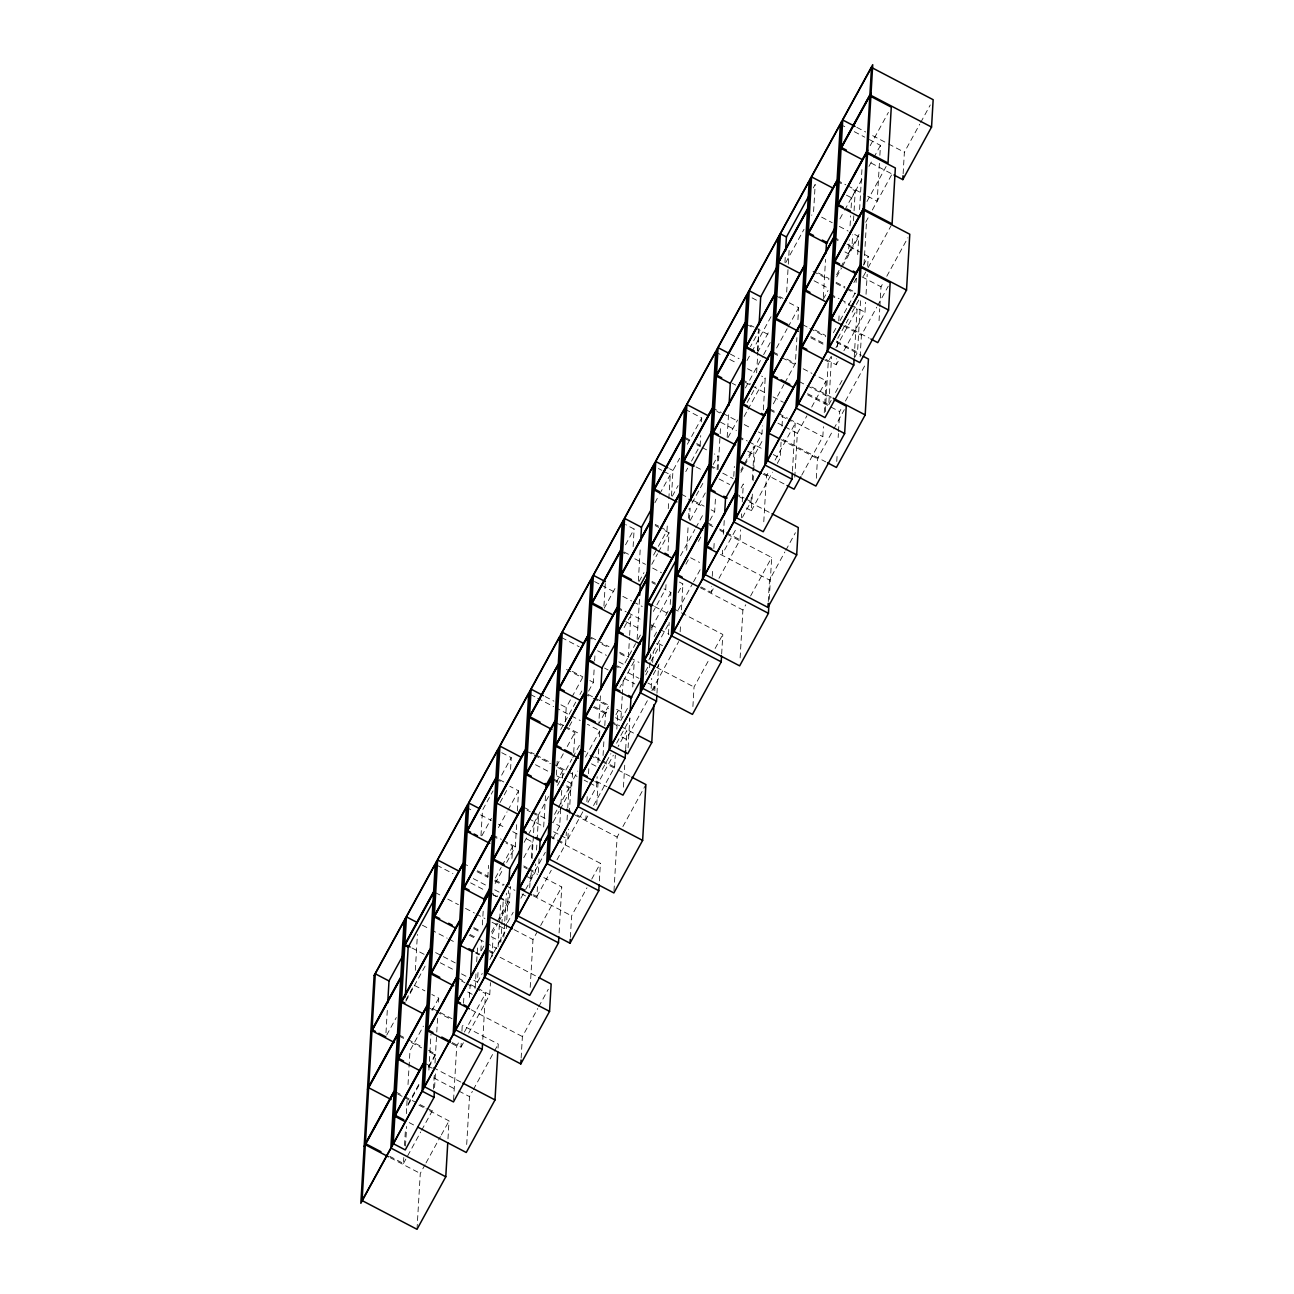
<?xml version="1.0" encoding="UTF-8"?>
<svg xmlns="http://www.w3.org/2000/svg" width="1294" height="1294" viewBox="0 0 1294 1294"><rect width="100%" height="100%" fill="white"/><g stroke="black" fill="none" stroke-linecap="round" stroke-linejoin="round"><path stroke-width="0.75" stroke-dasharray="5 3.75" d="M385.984 1032.838L387.488 1006.894M407.076 1100.531L406.737 1106.499L420.162 1081.994M408.014 1084.566L409.988 1050.647L423.413 1026.142M389.607 1156.254L403.453 1163.5L403.793 1157.515M404.488 1145.546L405.426 1129.581M406.348 1113.633L406.704 1107.648L420.129 1083.127M415.325 970.322L417.412 934.414M405.491 1146.015L406.623 1126.459M417.008 1229.3L420.275 1173.448L425.063 1164.697M428.896 1070.122L430.983 1034.213M421.666 1130.212L432.212 1110.948L432.455 1106.968M433.49 1089.014L434.299 1075.055M435.01 1063.086L435.463 1055.095L428.557 1051.488M428.783 1066.224L435.496 1053.963L436.66 1034.019M436.774 1032.03L437.582 1018.054M438.52 1002.106L438.747 998.111L431.84 994.488M434.59 1087.607L435.512 1071.966M447.983 1138.866L449.034 1120.911L426.001 1108.845M453.579 1099.932L456.717 1046.07L459.596 1040.813M452.237 1042.576L460.987 1047.153L461.343 1041.169M461.909 1031.189L462.265 1025.204M463.543 1003.271L463.899 997.286M469.431 997.415L470.126 985.446M480.996 835.617L482.468 810.206L493.03 790.941M475.189 987.645L475.998 973.686M476.693 961.717L477.632 945.768M466.697 1144.494L469.496 1096.616L472.375 1091.376M473.895 980.367L477.437 982.227L478.133 970.484M480.867 950.864L481.449 940.884M482.371 924.935L483.196 910.96M487.822 877.3L488.517 865.33M482.808 1039.406L485.476 993.533L476.936 989.053M468.654 1033.146L489.747 994.601L490.458 982.647M491.963 956.703L493.014 938.748M498.077 946.868L499.581 920.94M499.694 918.934L500.519 904.975M510.564 769.38L511.243 757.653L500.972 752.283M500.827 942.356L501.748 926.391M501.862 924.401L503.366 898.473M503.835 937.099L504.644 923.14M504.773 921.15L506.391 893.216M498.028 1048.075L498.255 1044.08L462.589 1025.414M489.908 959.452L506.213 929.674L508.461 890.596M498.853 921.571L509.399 902.306L510.337 886.358M511.955 858.423L512.65 846.454L505.954 842.96M506.682 862.451L515.303 846.697L516.694 822.758M517.39 810.788L518.554 790.844L509.836 786.283M529.699 887.813L530.394 875.844M531.446 857.906L532.368 841.941L525.235 838.205M525.558 875.779L530.928 878.577L531.268 872.609M532.093 858.634L533.484 834.695M533.597 832.705L534.179 822.725L548.559 796.457M521.142 1058.055L522.388 1036.559L537.738 1008.527M525.671 889.479L535.263 871.962L535.716 863.988M536.541 850.029L536.994 842.038M537.123 840.049L538.514 816.11L531.931 812.664M530.2 987.403L532.999 939.525L536.832 932.521M533.419 894.72L536.881 896.532L537.463 886.568M538.288 872.609L539.097 858.634M543.674 826.995L545.534 795.082M556.388 774.944L557.196 760.969M565.397 721.243L566.206 707.559L570.994 698.792M552.975 838.302L559.687 826.041L560.852 806.097M560.965 804.108L561.774 790.133M562.486 778.163L562.939 770.189L552.214 764.576M559.089 932.861L561.758 886.988L539.404 875.278M557.018 859.766L565.656 843.995L566.351 832.026M567.047 820.056L567.629 810.093M567.742 808.087L568.907 788.143L561.968 784.52M560.706 835.455L567.823 839.191L568.406 829.211M569.328 813.247L571.075 783.323L577.787 771.078M560.124 809.429L571.624 788.418L572.546 772.453M573.711 752.51L574.876 732.566L564.88 727.341M570.363 937.374L571.608 915.861L586.958 887.846M588.576 691.142L593.364 682.375L594.172 668.691M594.625 660.878L594.965 655.007M577.059 814.977L585.858 819.587L586.214 813.602M586.91 801.633L587.379 793.659M588.544 773.715L588.996 765.724M605.268 583.562L603.78 608.973L616.251 586.198M600.416 695.848L598.782 723.767L608.374 706.249M587.961 802.409L596.583 786.639L597.165 776.675M597.974 762.7L598.798 748.741M599.494 736.771L599.834 730.787L587.395 724.268M596.76 804.722L598.006 783.226L613.356 755.195M603.053 755.486L603.991 739.537M604.799 725.562L605.495 713.592L608.374 708.336M599.365 880.907L600.384 863.324L549.999 836.959M593.542 805.58L614.634 767.051L615.329 755.081M616.834 729.153L617.885 711.199L615.96 714.692M615.54 717.701L620.829 720.467L622.22 696.528M622.349 694.538L623.271 678.574M633.122 546.65L634.141 529.068L625.617 524.604M613.987 890.951L617.125 837.089L619.033 833.595M628.366 657.271L629.531 637.311M629.644 635.322L630.809 615.378M623.449 787.156L624.727 765.223M625.665 749.258L626.781 730.673L618.144 746.444M628.091 747.77L629.822 717.846M638.346 581.119L640.207 549.206M632.75 686.985L634.254 661.056L619.875 687.324M637.133 639.204L639.462 599.3M650.413 653.971L649.604 667.93L645.771 674.934M651.804 630.032L652.273 622.042M651.157 688.343L651.723 678.379M652.661 662.415L653.244 652.451M654.78 690.737L655.007 686.742L647.857 683.006M656.964 693.228L658.597 665.31M659.406 651.335L659.762 645.35L656.479 643.652M658.371 546.343L666.992 530.572L667.461 522.598M668.27 508.639L668.739 500.665M668.852 498.659L670.243 474.72L663.498 471.194M666.022 584.662L665.779 588.657L653.324 611.415M667.995 550.759L669.03 532.804L660.409 528.275M671.505 495.942L672.977 470.515L679.69 458.27M668.464 634.367L669.16 622.398M670.211 604.444L670.907 592.474L664 588.867M680.143 631.812L680.498 625.827M681.42 609.878L682.941 583.95L679.366 582.074M686.71 550.225L688.117 526.286M688.57 518.312L689.152 508.348M689.427 520.107L690.123 508.138M691.514 461.117L700.151 445.346L700.717 435.577M701.51 421.893L701.736 417.978L686.241 409.875M692.905 706.556L694.037 687.017L708.416 660.749M709.872 520.414L714.676 511.648L715.598 495.699M717.102 469.754L717.927 455.795L714.417 453.968M718.073 469.56L720.062 435.657M720.176 433.652L720.629 425.677M701.024 586.942L711.296 592.312L711.651 586.328M712.234 576.364L712.703 568.373M713.851 548.43L714.32 540.455M727.179 437.275L728.684 411.346M722.505 550.193L722.278 554.188L736.658 527.92M723.443 534.244L724.252 520.285M721.664 654.02L722.796 634.464L674.692 609.296M733.763 476.386L734.345 466.406M718.979 578.305L740.071 539.776L740.653 529.796M741.349 517.826L741.575 513.847M742.271 501.878L743.322 483.924L740.443 489.181M757.572 350.609L758.85 328.66M740.119 657.886L742.902 610.008L745.781 604.751M756.634 372.769L757.799 352.825M757.912 350.82L759.077 330.876L750.439 346.646M742.416 517.406L751.038 501.651L751.393 495.667M752.315 479.702L753.027 467.732M753.14 465.743L754.305 445.799L743.743 465.064M746.185 507.992L751.377 510.709L752.429 492.755M753.124 480.786L753.593 472.811M753.706 470.822L754.628 454.857L763.266 439.087M744.697 465.339L761.956 433.813L762.425 425.839M763.347 409.875L765.207 377.961L761.665 376.117M763.784 521.757L766.469 475.885L769.332 470.628M784.94 262.391L785.28 256.519M768.248 601.548L769.509 580.052L784.843 552.02M786.687 292.088L788.192 266.143M788.305 264.154L789.13 250.195M769.234 599.348L771.677 557.471L719.982 530.427M777.273 463.43L780.153 458.173L781.075 442.208M782.013 426.26L782.595 416.28M784.843 382.83L795.389 363.565L796.91 337.637M797.945 319.683L798.641 307.713L784.957 300.548M792.446 471.21L795.228 423.332L788.434 419.79M794.775 477.211L797.33 433.328L806.922 415.811M823.324 297.264L825.54 259.366M816.336 478.246L817.468 458.691L832.818 430.676M801.746 475.173L822.838 436.644L823.421 426.664M824.246 412.705L826.09 380.776L813.748 374.322M825.362 411.638L828.257 361.77L831.136 356.513M807.553 393.651L828.775 404.747L831.557 356.885M825.863 359.36L836.231 364.779L836.587 358.794M837.283 346.824L837.736 338.85M838.787 320.896L839.256 312.922M844.95 251.926L848.443 253.753L849.252 239.794M850.061 225.835L850.643 215.855M851.112 207.881L851.695 197.901L862.241 178.637M836.765 461.473L837.218 453.498M838.156 437.534L838.383 433.539M838.496 431.549L839.66 411.605L841.585 408.095M836.636 274.749L851.986 246.717L852.681 234.748M853.49 220.789L853.959 212.814M854.072 210.809L855.237 190.865L850.271 188.277M859.604 209.563L862.047 167.67M856.062 282.464L856.304 278.469M857.696 254.53L858.747 236.576L849.915 231.95M854.234 357.095L857.032 309.217L844.594 302.715M854.671 357.467L857.534 352.211L860.672 298.348M864.036 264.413L864.958 248.464M865.071 246.458L866.592 220.53M860.138 356.723L861.4 335.227L876.734 307.212M843.898 350.771L865.007 312.242L865.573 302.262M866.042 294.288L867.206 274.344M867.676 266.354L868.258 256.39L847.521 245.537M879.402 163.319L877.203 201.217L863.244 193.906M879.871 155.329L880.454 145.365L866.495 138.054M879.047 320.702L879.742 308.732M879.855 306.743L881.02 286.783L882.929 283.289M903.131 173.752L904.377 152.239L919.727 124.224M813.263 187.937L815.188 184.427L813.586 211.795L811.678 215.305M625.52 544.823L634.141 529.068M501.651 775.171L511.243 757.653M785.781 262.601L804.011 229.313M654.91 502.751L658.743 495.748M659.697 493.984L670.243 474.72M687.357 444.246L701.736 417.978M481.837 835.811L491.429 818.309M500.066 802.539L506.763 790.278M672.346 496.136L678.088 485.638M685.771 471.614L687.68 468.121M747.01 360.557L750.843 353.553M751.798 351.79L771.936 315.024M870.183 145.688L888.396 112.4M757.459 352.599L769.914 329.841M498.416 827.626L507.054 811.856M508.008 810.109L518.554 790.844M386.712 1035.071L396.304 1017.553M405.879 1000.036L413.562 986.028M571.948 697.045L582.494 677.781L563.391 667.85M405.879 1001.232L426.017 964.451M639.187 581.378L643.975 572.611M653.567 555.094L657.401 548.09M745.409 387.925L762.667 356.4M763.638 354.653L770.351 342.392M839.887 218.896L843.72 211.892M844.691 210.129L855.237 190.865M868.953 166.376L872.787 159.372M873.741 157.625L880.454 145.365M560.739 729.541L576.073 701.526M579.922 694.522L581.831 691.012M651.772 564.33L657.53 553.816M658.484 552.069L669.03 532.804M569.392 726.16L573.242 719.157M776.594 347.989L787.14 328.725M788.095 326.978L798.641 307.713M692.031 503.091L704.502 480.317M713.123 464.562L717.927 455.795M624.096 627.639L629.838 617.125M728.021 437.518L737.596 420.016M747.188 402.499L755.825 386.728M744.115 416.49L746.994 411.233M747.948 409.486L765.207 377.961M690.268 520.35L705.618 492.335M495.392 877.979L501.15 867.465M502.104 865.718L512.65 846.454M556.663 765.838L563.375 753.577M567.209 746.573L574.876 732.566M866.931 201.54L886.115 166.505M495.165 883.479L502.848 869.455M556.226 782.449L562.939 770.189M680.498 555.757L694.878 529.489M695.832 527.742L703.515 513.718M432.034 1010.371L438.747 998.111M524.135 842.378L538.514 816.11M823.21 299.27L828.014 290.503M557.488 785.393L571.867 759.125M572.821 757.378L579.534 745.118M848.443 253.753L858.99 234.489M865.702 222.228L868.581 216.971M872.334 210.016L892.472 173.25M920.681 122.477L930.273 104.96M625.051 662.868L635.597 643.603M637.974 639.446L640.853 634.189M836.684 276.867L841.488 268.101M842.443 266.354L858.747 236.576M523.746 857.696L532.368 841.941M773.343 403.841L783.889 384.577M685.901 564.2L689.734 557.196M698.372 541.426L701.251 536.169M651.723 627.509L670.907 592.474M740.88 470.32L742.788 466.81M740.864 472.342L743.743 467.085M585.454 757.055L599.834 730.787M554.528 814.411L557.407 809.154M558.361 807.407L568.907 788.143M483.827 946.092L479.039 954.859L475.496 952.999M491.51 932.084L496.298 923.334M497.252 921.571L507.798 902.306L498.95 897.68M654.166 636.486L657.045 631.229M665.682 615.475L669.516 608.471M678.137 592.701L682.941 583.95M492.141 933.831L497.899 923.334M553.411 821.69L559.154 811.176M853.862 282.658L856.741 277.401M863.454 265.141L868.258 256.39M648.86 659.972L668.998 623.19M530.928 878.577L545.308 852.309M678.202 609.862L692.581 583.594M693.535 581.831L700.248 569.57M507.458 922.751L513.2 912.254M520.867 898.23L524.717 891.226M428.751 1067.356L435.463 1055.095M645.366 671.635L650.17 662.868M651.125 661.121L659.762 645.35M863.341 276.382L867.174 269.378M868.128 267.632L891.145 225.593M477.437 982.227L482.241 973.46M620.829 720.467L627.541 708.206M833.433 332.72L836.312 327.463M840.146 320.459L855.496 292.428L846.648 287.802M653.26 674.611L656.139 669.354M657.093 667.607L659.018 664.097M837.784 338.397L848.33 319.133M852.164 312.113L859.831 298.105M602.244 769.445L610.881 753.69M616.623 743.177L630.049 718.655M835.94 347.746L857.032 309.217M775.09 460.114L795.228 423.332M567.823 839.191L583.157 811.16M536.881 896.532L551.276 870.264M464.384 1032.062L485.476 993.533M651.869 690.592L678.719 641.549M647.34 700.75L626.247 739.278L619.098 735.542M653.082 690.252L655.007 686.742M751.377 510.709L772.486 472.181M460.987 1047.153L463.867 1041.896M585.858 819.587L587.783 816.077M811.71 407.06L826.09 380.776M711.296 592.312L713.22 588.819M836.231 364.779L838.156 361.285M886.778 276.285L907.87 237.756M403.453 1163.5L420.712 1131.975M877.704 305.449L888.25 286.184M540.666 925.517L561.758 886.988M828.775 404.747L831.654 399.506M835.487 392.486L843.154 378.479M426.017 1162.934L440.397 1136.666M441.367 1134.919L449.034 1120.911M845.419 401.091L865.557 364.31M833.773 428.929L844.319 409.664M473.329 1089.613L493.467 1052.847M494.421 1051.084L498.255 1044.08M715.129 648.488L722.796 634.464M591.746 879.079L600.384 863.324M622.883 826.591L645.884 784.552M750.585 596L771.677 557.471M785.814 550.274L795.389 532.756M538.692 1006.781L548.284 989.263M856.822 127.362L865.637 131.972M872.674 135.66L886.762 143.036M888.525 143.957L904.377 152.239M840.34 124.37L847.311 128.025M854.283 131.665L864.764 137.148M871.088 163.028L892.213 174.092M837.089 180.222L845.807 184.783M847.554 185.705L861.497 193M837.024 181.338L843.639 184.799M846.454 195.168L851.695 197.901M821.641 217.166L832.236 222.714M839.305 226.418L848.136 231.028M833.773 237.19L840.388 240.652M847.02 244.129L851.986 246.717M833.708 238.306L840.615 241.929M862.047 276.851L881.02 286.783M818.39 273.018L828.985 278.566M836.053 282.27L844.885 286.88M813.036 271.368L828.953 279.698M836.037 283.402L844.869 288.028M846.648 288.95L855.48 293.576M814.072 280.798L828.209 288.19M830.441 294.159L839.078 298.688M840.809 299.593L849.446 304.106M851.177 305.012L865.007 312.242M830.376 295.275L837.493 298.995M844.982 325.49L869.147 338.122M843.591 325.91L861.4 335.227M779.667 296.633L782.951 298.348M776.4 296.067L783.242 299.658M815.091 330.002L825.701 335.55M836.312 341.098L857.534 352.211M752.089 297.879L759.077 301.534M802.652 324.648L807.99 327.431M809.769 328.369L825.766 336.731M836.425 342.312L861.319 355.332M810.82 336.65L824.957 344.042M810.804 337.799L824.957 345.191M824.715 359.91L828.257 361.77M750.504 325.247L753.998 327.075M755.745 327.98L769.72 335.308M746.929 324.519L752.137 327.253M773.149 351.936L779.991 355.51M786.833 359.085L795.389 363.565M773.133 353.068L780.201 356.772M781.964 357.694L796.085 365.086M803.153 368.774L811.969 373.4M811.856 387.003L831.395 397.242M799.304 381.601L830.586 397.97M730.317 354.071L739.052 358.648M807.666 394.864L839.66 411.605M715.679 352.049L722.764 355.753M729.832 359.457L736.901 363.161M747.511 368.709L754.596 372.413M741.931 379.465L750.617 384.011M745.328 382.393L750.52 385.111M752.251 386.016L766.097 393.263M773.019 396.886L783.404 402.321M732.226 383.267L735.72 385.094M769.881 408.92L776.95 412.624M778.713 413.546L787.545 418.156M789.308 419.094L822.838 436.644M769.752 410.004L774.847 412.673M781.641 416.231L786.736 418.9M777.92 423.17L783.21 425.936M784.973 426.858L797.33 433.328M783.08 439.556L825.75 461.877M780.961 439.588L817.468 458.691M712.428 407.901L721.276 412.527M723.039 413.449L737.192 420.857M744.26 424.561L751.345 428.265M758.413 431.97L761.956 433.813M716.844 411.363L719.836 412.932M720.515 422.167L736.432 430.498M738.615 436.434L747.269 440.963M749 441.869L762.845 449.115M773.23 454.55L780.153 458.173M738.551 437.55L745.554 441.222M747.722 451.234L754.628 454.857M764.075 473.475L785.248 484.554M763.072 474.105L766.469 475.885M684.655 437.243L689.815 439.944M696.706 443.551L700.151 445.346M684.607 438.375L689.88 441.125M696.884 444.796L700.394 446.624M702.141 447.546L707.397 450.296M710.616 465.662L716.585 468.784M709.047 465.986L715.905 469.576M722.764 473.167L733.035 478.537M696.043 466.924L703.127 470.628M719.043 478.958L729.654 484.506M735.299 493.402L744.05 497.98M745.797 498.902L751.038 501.651M738.745 496.362L742.238 498.19M749.242 501.862L770.253 512.845M669.532 468.719L672.977 470.515M658.42 468.541L661.8 470.304M681.356 494.227L686.629 496.977M693.633 500.649L704.146 506.148M711.166 509.82L714.676 511.648M688.489 499.112L702.804 506.601M707.511 522.744L712.654 525.429M719.513 529.02L724.64 531.705M726.355 532.61L740.071 539.776M709.29 524.83L712.865 526.69M720.483 554.398L769.509 580.052M655.168 524.394L658.549 526.157M660.231 527.046L666.992 530.572M655.217 525.574L658.678 527.386M690.608 557.763L699.553 562.453M700.135 587.622L742.902 610.008M624.015 551.972L629.143 554.641M620.538 551.293L627.671 555.029M634.804 558.765L645.496 564.362M652.629 568.082L661.541 572.757M651.966 581.427L655.427 583.238M651.901 582.543L655.362 584.354M654.683 606.562L667.203 613.113M594.561 581.572L599.866 584.354M601.629 585.276L615.766 592.668M622.818 596.372L631.65 600.982M633.429 601.904L642.261 606.53M617.287 607.145L626.199 611.819M627.978 612.741L642.245 620.214M651.157 624.873L658.29 628.609M660.069 629.531L668.982 634.206M617.222 608.261L624.015 611.819M625.649 621.557L639.899 629.03M659.018 643.814L662.463 645.625M656.624 667.429L694.037 687.017M591.309 637.424L596.615 640.207M598.378 641.128L608.973 646.677M619.567 652.225L628.399 656.834M630.178 657.756L638.993 662.382M587.719 636.697L594.868 640.449M602.034 644.202L609.199 647.938M619.939 653.567L627.105 657.303M597.585 650.753L606.417 655.379M618.791 661.849L624.08 664.615M617.367 665.892L620.764 667.672M561.628 637.57L579.178 646.757M613.906 665.229L621.055 668.982M628.205 672.718L638.929 678.331M604.557 668.092L608.131 669.952M624.177 678.347L634.869 683.944M572.32 671.36L582.85 676.875M589.854 680.547L593.364 682.375M588.042 694.425L593.412 697.24M595.208 698.178L609.523 705.667M616.688 709.419L623.854 713.156M584.403 693.665L591.439 697.353M593.202 698.275L607.307 705.667M594.334 706.605L608.471 713.997M592.959 707.042L605.495 713.592M610.655 721.082L619.583 725.772M621.379 726.694L635.661 734.183M612.208 723.055L618.678 726.435M545.146 696.544L553.913 701.122M560.933 704.793L566.206 707.559M530.491 694.506L535.813 697.288M537.592 698.226L553.606 706.589M555.385 707.527L569.603 714.967M571.382 715.905L580.278 720.548M560.14 723.702L563.602 725.513M565.332 726.419L579.146 733.649M556.566 722.974L563.213 726.468M581.152 749.517L588.188 753.205M595.24 756.909L600.529 759.675M602.292 760.597L614.634 767.051M589.838 755.227L600.351 760.726M602.098 761.632L616.106 768.976M617.869 769.881L630.129 776.303M591.504 763.832L596.874 766.646M596.178 781.107L606.902 786.72M594.771 781.527L598.006 783.226M530.783 752.218L534.341 754.078M536.12 755L550.354 762.457M552.134 763.379L566.351 770.82M568.131 771.758L577.027 776.4M584.144 780.136L587.686 781.997M589.466 782.919L596.583 786.639M527.176 751.474L532.546 754.289M534.325 755.227L550.419 763.638M535.506 764.722L549.74 772.162M556.841 775.882L560.399 777.743M567.516 781.463L571.075 783.323M553.298 778.826L559.962 782.32M566.626 785.798L571.624 788.418M553.314 779.991L560.237 783.614M575.086 815.091L617.125 837.089M499.371 779.651L504.514 782.336M495.877 778.972L502.865 782.627M523.924 807.327L531.074 811.079M532.869 812.001L547.168 819.49M548.963 820.428L559.687 826.041M526.998 810.093L530.297 811.807M528.696 818.714L542.93 826.154M553.589 831.735L558.927 834.533M550.063 835.843L565.656 843.995M466.374 807.407L473.507 811.144M480.656 814.88L491.348 820.477M498.481 824.213L505.614 827.934M512.747 831.67L518.101 834.468M492.626 834.824L501.36 839.385M503.091 840.307L515.303 846.697M492.561 835.94L499.258 839.45M523.746 865.945L527.046 867.659M528.68 868.533L535.263 871.962M523.908 867.174L527.354 868.986M529.068 869.875L537.673 874.388M533.387 895.869L571.608 915.861M463.123 863.26L470.256 866.996M477.389 870.733L488.097 876.329M495.23 880.066L504.142 884.724M505.938 885.662L514.85 890.321M521.983 894.057L525.558 895.933M477.033 871.687L487.531 877.186M494.518 880.842L503.253 885.403M473.281 878.61L487.547 886.083M494.696 889.819L500.034 892.617M489.31 891.792L497.689 896.176M499.355 897.049L509.399 902.306M436.984 865.249L452.916 873.596M470.628 882.864L484.781 890.272M493.645 894.898L497.187 896.758M492.561 894.655L495.893 896.386M514.074 929.626L532.999 939.525M435.399 892.617L440.704 895.399M447.789 899.104L458.416 904.668M465.484 908.372L474.348 912.998M476.111 913.936L484.959 918.562M492.043 922.266L506.213 929.674M473.782 927.555L480.77 931.211M491.267 936.694L500.002 941.256M473.75 928.671L479.006 931.421M470.029 934.478L477.162 938.199M478.958 939.137L484.296 941.935M486.091 942.873L496.783 948.47M469.237 935.206L476.224 938.862M489.31 950.508L494.292 953.112M489.456 951.737L492.982 953.581M500.034 957.269L537.059 976.63M475.61 952.222L478.958 953.969M422.378 925.21L429.462 928.914M431.242 929.836L447.174 938.182M448.937 939.104L456.022 942.808M435.609 952.594L455.31 962.898M411.945 947.952L424.335 954.438M440.267 962.768L454.42 970.176M461.505 973.881L466.827 976.663M458.238 978.118L463.495 980.868M470.498 984.54L475.755 987.273M477.502 988.195L489.747 994.601M461.554 980.998L464.967 982.793M466.681 983.683L475.221 988.163M467.732 991.98L472.973 994.714M471.275 1009.805L522.388 1036.559M414.565 985.462L424.933 990.88M432.358 1008.447L452.059 1018.75M428.702 1007.686L451.897 1019.818M451.59 1043.385L456.717 1046.07M399.215 1034.974L406.122 1038.597M407.853 1039.503L421.682 1046.733M428.589 1050.356L435.496 1053.963M399.15 1036.09L404.343 1038.807M411.249 1042.43L421.634 1047.865M425.451 1063.539L461.117 1082.205M428.751 1066.418L432.196 1068.213M433.83 1077.967L457.008 1090.098M458.788 1091.02L469.496 1096.616M395.899 1091.958L402.822 1095.565M404.537 1096.471L425.305 1107.341M427.02 1108.246L432.212 1110.948M397.646 1094.012L402.968 1096.794M404.731 1097.733L411.815 1101.437M418.916 1105.141L424.222 1107.923M409.179 1122.61L414.517 1125.424M390.141 1157.677L420.275 1173.448"/><path stroke-width="1.5" d="M362.077 1200.557L365.329 1144.705L394.104 1092.168L390.853 1148.021L362.077 1200.557L417.008 1229.3L445.783 1176.764L447.756 1142.845M365.409 1143.589L368.661 1087.736L397.42 1035.2L394.169 1091.052L365.409 1143.589L380.97 1151.725M371.976 1030.768L368.725 1086.62L397.484 1034.068L400.736 978.215L371.976 1030.768L394.427 1042.511M372.041 1029.652L375.292 973.8L404.051 921.247L400.8 977.099L372.041 1029.652L375.47 1031.447M387.731 1002.915L389.009 980.965L403.388 954.697M392.017 1146.387L405.281 918.497M393.247 1143.637L394.848 1116.269L423.607 1063.733L422.006 1091.101L393.247 1143.637L405.265 1149.929L434.024 1097.377L434.363 1091.521M394.913 1115.153L398.164 1059.301L426.923 1006.764L423.672 1062.617L394.913 1115.153L403.825 1119.811M398.228 1058.185L401.48 1002.332L430.239 949.78L426.988 1005.632L398.228 1058.185L403.599 1060.999M401.544 1001.216L404.796 945.364L433.555 892.811L430.304 948.664L401.544 1001.216L404.925 1002.979M406.445 916.88L404.86 944.248L433.619 891.695L435.221 864.327L406.445 916.88L417.072 922.428M405.281 996.995L408.176 947.127L434.072 899.848M423.187 1089.467L436.45 861.578M424.416 1086.717L427.667 1030.865L456.426 978.329L453.175 1034.181L424.416 1086.717L453.466 1101.922L482.225 1049.385L482.581 1043.401M427.732 1029.749L430.983 973.897L459.742 921.344L456.491 977.213L427.732 1029.749L432.972 1032.499M431.048 972.781L434.299 916.928L463.058 864.376L459.807 920.228L431.048 972.781L439.782 977.342M434.363 915.812L437.615 859.96L466.374 807.407L463.123 863.26L434.363 915.812L439.717 918.611M454.34 1032.547L467.619 804.658M455.569 1029.798L457.17 1002.429L485.929 949.893L484.344 977.261L455.569 1029.798L520.803 1063.927L549.562 1011.39L551.163 984.022L538.822 977.552M457.235 1001.313L460.486 945.461L489.245 892.925L485.994 948.777L457.235 1001.313L460.551 1003.044M463.802 888.493L460.551 944.345L489.31 891.792L492.561 835.94L463.802 888.493L483.891 898.99L483.649 902.986M463.867 887.377L467.118 831.524L495.877 778.972L492.626 834.824L463.867 887.377L469.091 890.11M467.183 830.408L468.784 803.024L497.543 750.488L495.942 777.856L467.183 830.408L470.612 832.188M470.579 977.471L472.1 951.527L488.404 921.765M485.509 975.627L498.772 747.738M486.738 972.878L489.989 917.025L518.748 864.489L515.497 920.341L486.738 972.878L529.747 995.377L558.507 942.841L558.862 936.856M493.305 860.057L490.054 915.909L518.813 863.357L522.064 807.505L493.305 860.057L509.739 868.662L508.817 884.611M493.37 858.941L496.621 803.089L525.396 750.536L522.129 806.388L493.37 858.941L504.094 864.554M499.937 746.104L496.686 801.973L525.461 749.42L528.712 693.568L499.937 746.104L521.272 757.281M418.091 1127.284L466.244 1152.485L495.004 1099.932L497.786 1052.054M516.662 918.708L529.942 690.818M517.891 915.958L519.492 888.59L548.252 836.053L546.666 863.421L517.891 915.958L570.023 943.229L598.782 890.693L599.122 884.821M519.557 887.474L522.808 831.621L551.567 779.069L548.316 834.937L519.557 887.474L524.749 890.191M522.873 830.505L526.124 774.653L554.9 722.101L551.648 777.953L522.873 830.505L526.205 832.236M526.189 773.537L529.44 717.685L558.215 665.132L554.964 720.984L526.189 773.537L531.381 776.238M529.505 716.553L531.106 689.184L559.865 636.648L558.28 664.016L529.505 716.553L540.035 722.068M520.803 1063.927L521.029 1060.012M539.436 852.649L540.132 840.679L549.724 823.178M545.874 789.097L546.117 785.102L552.829 772.841M547.831 861.788L561.095 633.898M549.06 859.038L552.312 803.186L581.087 750.649L577.82 806.502L549.06 859.038L613.874 892.941L642.633 840.404L645.884 784.552L631.876 777.225M555.627 746.217L552.376 802.07L581.152 749.517L584.403 693.665L555.627 746.217L578.547 758.203M555.692 745.101L558.943 689.249L587.719 636.697L584.467 692.549L555.692 745.101L561.062 747.9M559.008 688.133L562.259 632.265L591.034 579.728L587.783 635.58L559.008 688.133L564.313 690.899M570.023 943.229L570.25 939.315M579 804.868L592.264 576.978M580.23 802.118L581.815 774.75L610.59 722.214L608.989 749.582L580.23 802.118L596.421 810.594L625.18 758.041L625.633 750.229M581.879 773.634L585.131 717.782L613.906 665.229L610.655 721.082L581.879 773.634L587.25 776.432M585.195 716.666L588.447 660.813L617.222 608.261L613.971 664.113L585.195 716.666L595.386 721.987M588.511 659.697L591.762 603.829L620.538 551.293L617.287 607.145L588.511 659.697L593.865 662.496M591.843 602.713L593.428 575.345L622.188 522.808L620.602 550.176L591.843 602.713L602.082 608.083M600.756 689.864L602.034 667.914L615.459 643.393M610.153 747.948L623.433 520.059M611.383 745.198L614.634 689.346L643.409 636.794L640.158 692.662L611.383 745.198L627.736 753.755L656.511 701.202L656.851 695.218M614.699 688.23L617.95 632.378L646.725 579.825L643.474 635.678L614.699 688.23L619.891 690.931M618.014 631.262L621.282 575.409L650.041 522.857L646.79 578.709L618.014 631.262L623.207 633.963M621.346 574.277L624.598 518.425L653.357 465.889L650.106 521.741L621.346 574.277L631.472 579.583M630.178 711.862L630.987 697.903L641.533 678.638M640.676 541.232L641.484 527.273L651.076 509.755M639.689 595.321L640.271 585.341L647.938 571.333M641.323 691.028L654.586 463.139M642.552 688.279L644.137 660.91L672.912 608.374L671.311 635.742L642.552 688.279L692.452 714.385L721.211 661.849L721.551 655.977M644.202 659.794L647.469 603.942L676.228 551.39L672.977 607.242L644.202 659.794L646.677 661.072M647.534 602.826L650.785 546.974L679.544 494.421L676.293 550.274L647.534 602.826L652.888 605.624M650.85 545.842L654.101 489.989L682.86 437.453L679.609 493.305L650.85 545.842L656.107 548.607M654.166 488.873L655.751 461.505L684.526 408.969L682.925 436.337L654.166 488.873L659.325 491.574M648.359 653.745L651.157 605.867L676.083 560.334M608.698 787.658L622.98 795.147L651.755 742.594L653.955 704.696M672.476 634.109L685.755 406.219M673.721 631.359L676.972 575.506L705.731 522.954L702.48 578.806L673.721 631.359L739.65 665.86L768.426 613.324L769.008 603.344M677.037 574.39L680.288 518.538L709.047 465.986L705.796 521.838L677.037 574.39L682.164 577.075M683.604 461.554L680.353 517.422L709.112 464.869L712.363 409.017L683.604 461.554L692.565 466.261L690.592 500.163M683.669 460.438L686.92 404.585L715.679 352.049L712.428 407.901L683.669 460.438L694.28 466.002M703.645 577.189L716.908 349.299M704.874 574.439L706.475 547.071L735.235 494.518L733.649 521.886L704.874 574.439L767.908 607.42L796.683 554.883L798.269 527.515L772 513.767M706.54 545.955L709.791 490.102L738.551 437.55L735.299 493.402L706.54 545.955L711.781 548.705M709.856 488.986L713.107 433.134L741.866 380.582L738.615 436.434L709.856 488.986L715.048 491.704M713.172 432.002L716.423 376.15L745.182 323.613L741.931 379.465L713.172 432.002L718.38 434.735M716.488 375.034L718.073 347.665L746.848 295.129L745.247 322.497L716.488 375.034L721.728 377.783M729.023 405.362L730.301 383.428L743.726 358.907M724.608 514.3L725.53 498.336L737.046 477.324M734.814 520.269L748.078 292.379M736.043 517.519L739.295 461.667L768.054 409.114L764.803 464.967L736.043 517.519L763.217 531.737L791.977 479.184L792.332 473.2M739.359 460.551L742.61 404.698L771.37 352.146L768.118 407.998L739.359 460.551L744.648 463.317M742.675 403.566L745.926 347.714L774.685 295.178L771.434 351.03L742.675 403.566L747.803 406.267M745.991 346.598L749.242 290.746L778.001 238.209L774.75 294.062L745.991 346.598L754.176 350.884M759.077 324.681L760.71 296.747L776.998 266.968M765.967 463.349L779.247 235.459M767.196 460.599L768.798 433.231L797.557 380.679L795.972 408.047L767.196 460.599L815.883 486.059L844.642 433.522L846.244 406.154L834.064 399.781M772.114 376.263L768.862 432.115L797.622 379.563L800.873 323.71L772.114 376.263L793.448 387.424M772.178 375.147L775.429 319.278L804.189 266.742L800.937 322.594L772.178 375.147L777.484 377.913M775.494 318.162L778.745 262.31L807.521 209.774L804.253 265.626L775.494 318.162L787.868 324.632M780.411 233.826L778.81 261.194L807.585 208.657L809.171 181.289L780.411 233.826L786.428 236.98L785.62 250.664M767.908 607.42L768.135 603.505M797.136 406.429L810.4 178.54M798.366 403.679L801.617 347.827L830.376 295.275L827.125 351.127L798.366 403.679L825.006 417.622L853.781 365.07L854.121 359.085M801.682 346.711L804.933 290.859L833.708 238.306L830.441 294.159L801.682 346.711L806.858 349.412M804.997 289.727L808.249 233.874L837.024 181.338L833.773 237.19L804.997 289.727L809.963 292.331M808.313 232.758L811.564 176.906L840.34 124.37L837.089 180.222L808.313 232.758L813.554 235.508M825.879 253.381L826.462 243.418L835.099 227.647M828.289 349.509L841.569 121.62M829.535 346.76L831.12 319.392L859.879 266.839L890.159 282.69L888.574 310.059L859.798 362.595L829.535 346.76L858.294 294.207L859.879 266.839M834.63 320.071L831.185 318.275L834.436 262.423L863.211 209.871L909.779 234.246L906.528 290.099L877.769 342.635L870.862 339.028M839.596 263.96L834.501 261.291L837.752 205.439L866.527 152.902L895.351 167.994L892.1 223.846L863.276 208.755L866.527 152.902M843.187 207.137L837.816 204.323L841.068 148.47L869.843 95.934L891.275 107.159L888.024 163.012L866.592 151.786L869.843 95.934M846.422 150.12L841.132 147.354L842.734 119.986L871.493 67.45L933.152 99.703L931.551 127.071L902.791 179.607L893.976 175.013M831.185 318.275L859.96 265.723L863.211 209.871M841.132 147.354L869.908 94.818L871.493 67.45M827.529 462.799L836.409 467.457L865.185 414.921L868.436 359.053L863.098 356.271M902.791 179.607L903.018 175.709M786.428 236.98L809.429 194.941M403.631 946.982L434.784 890.062M465.953 833.142L497.122 776.222M528.275 719.302L559.445 662.382M590.598 605.463L621.767 548.543M652.936 491.623L684.089 434.703M715.258 377.783L746.412 320.863M777.581 263.944L808.75 207.024M839.903 150.104L871.072 93.184M370.812 1032.402L401.965 975.466M433.134 918.546L464.287 861.626M495.456 804.706L526.626 747.786M557.779 690.867L588.948 633.947M620.101 577.027L651.27 520.107M682.439 463.187L713.592 406.267M744.762 349.348L775.931 292.428M807.084 235.508L838.253 178.588M692.565 466.261L712.703 429.479M837.816 204.323L866.592 151.786M400.315 1003.966L431.468 947.046M462.637 890.126L493.79 833.19M524.96 776.271L556.129 719.351M587.282 662.431L618.451 605.511M649.62 548.591L680.773 491.671M711.943 434.752L743.096 377.832M774.265 320.912L805.434 263.992M836.587 207.072L867.756 150.153M367.48 1089.37L398.649 1032.45M429.818 975.53L460.971 918.611M492.141 861.691L523.31 804.771M554.463 747.851L585.632 690.915M616.785 633.995L647.954 577.075M679.124 520.156L710.277 463.236M741.446 406.316L772.599 349.396M803.768 292.476L834.937 235.557M483.891 898.99L489.633 888.493M834.501 261.291L863.276 208.755M396.999 1060.934L428.152 1004.015M459.321 947.095L490.475 890.175M521.644 833.255L552.813 776.335M583.966 719.415L615.135 662.496M646.288 605.576L677.458 548.64M708.627 491.72L739.78 434.8M770.949 377.88L802.102 320.961M833.271 264.041L864.441 207.121M509.739 868.662L521.256 847.635M364.164 1146.338L395.333 1089.419M426.502 1032.499L457.655 975.579M488.825 918.659L519.978 861.739M551.147 804.819L582.316 747.9M613.469 690.98L644.638 634.06M675.792 577.14L706.961 520.22M738.13 463.301L769.283 406.365M800.452 349.445L831.621 292.525M393.667 1117.903L424.836 1060.983M456.006 1004.063L487.159 947.143M518.328 890.223L549.497 833.304M580.65 776.384L611.819 719.464M642.972 662.544L674.142 605.624M705.311 548.705L736.464 491.785M767.633 434.865L798.786 377.945M829.955 321.025L861.125 264.089M800.792 476.92L794.079 489.181L787.011 485.476M869.908 94.818L931.551 127.071M842.734 119.986L855.059 126.44M841.068 148.47L862.516 159.696M811.564 176.906L832.495 187.856M846.761 208.997L850.336 210.873M837.752 205.439L859.798 216.988M822.272 240.069L827.513 242.803M808.249 233.874L826.462 243.418M859.96 265.723L906.528 290.099M853.167 271.061L856.547 272.84M834.436 262.423L855.14 273.244M858.294 294.207L888.574 310.059M778.745 262.31L799.951 273.406M804.933 290.859L825.669 301.696M831.12 319.392L841.812 324.972M749.242 290.746L760.71 296.747M775.429 319.278L798.43 331.313M827.125 351.127L853.781 365.07M801.617 347.827L822.935 358.972M745.926 347.714L768.167 359.36M833.174 398.164L865.185 414.921M781.026 379.773L789.858 384.399M718.073 347.665L728.571 353.165M795.972 408.047L844.642 433.522M716.423 376.15L730.301 383.428M761.503 413.417L764.916 415.212M742.61 404.698L763.8 415.778M768.798 433.231L779.231 438.682M686.92 404.585L708.141 415.697M713.107 433.134L735.607 444.893M764.803 464.967L791.977 479.184M739.295 461.667L761.373 473.216M723.702 496.217L727.163 498.028M655.751 461.505L667.817 467.813M709.791 490.102L725.53 498.336M733.649 521.886L796.683 554.883M654.101 489.989L676.891 501.926M680.288 518.538L702.561 530.184M706.475 547.071L716.973 552.57M624.598 518.425L641.484 527.273M664.873 553.185L668.367 555.029M650.785 546.974L672.249 558.199M702.48 578.806L768.426 613.324M676.972 575.506L698.356 586.7M621.282 575.409L640.271 585.341M593.428 575.345L605.382 581.604M647.469 603.942L651.157 605.867M671.311 635.742L721.211 661.849M591.762 603.829L613.162 615.038M617.95 632.378L640.401 644.121M644.137 660.91L654.829 666.507M562.259 632.265L583.465 643.361M588.447 660.813L602.034 667.914M640.158 692.662L656.511 701.202M628.528 695.46L631.973 697.256M614.634 689.346L630.987 697.903M558.943 689.249L580.44 700.491M637.457 735.121L651.755 742.594M531.106 689.184L543.383 695.622M585.131 717.782L606.579 728.991M608.989 749.582L625.18 758.041M529.44 717.685L551.907 729.428M564.653 749.776L571.802 753.529M581.815 774.75L593.153 780.686M545.195 783.468L548.656 785.28M526.124 774.653L546.117 785.102M577.82 806.502L642.633 840.404M566.481 809.446L570.007 811.289M552.312 803.186L573.339 814.185M496.621 803.089L518.085 814.314M536.201 837.477L541.199 840.081M468.784 803.024L479.055 808.41M522.808 831.621L540.132 840.679M546.666 863.421L598.782 890.693M474.041 833.983L477.454 835.778M467.118 831.524L489.795 843.381M519.492 888.59L531.656 894.947M437.615 859.96L459.014 871.153M515.497 920.341L558.507 942.841M489.989 917.025L512.343 928.72M448.63 923.269L452.204 925.145M434.299 916.928L455.262 927.895M468.913 948.728L473.944 951.349M460.486 945.461L472.1 951.527M484.344 977.261L549.562 1011.39M406.623 945.17L410.166 947.014M404.796 945.364L408.176 947.127M430.983 973.897L453.741 985.802M463.867 1004.791L467.183 1006.522M457.17 1002.429L469.512 1008.883M375.292 973.8L389.009 980.965M401.48 1002.332L422.96 1013.574M453.175 1034.181L482.225 1049.385M441.739 1037.076L450.49 1041.654M427.667 1030.865L449.875 1042.495M378.899 1033.227L385.758 1036.817M462.912 1083.143L495.004 1099.932M398.164 1059.301L419.563 1070.494M422.006 1091.101L434.024 1097.377M368.661 1087.736L391.144 1099.496M394.848 1116.269L405.135 1121.655M390.853 1148.021L445.783 1176.764M365.329 1144.705L388.378 1156.755M374.128 975.417L360.848 1203.307L859.459 292.59L872.722 64.7L374.128 975.417"/></g></svg>
